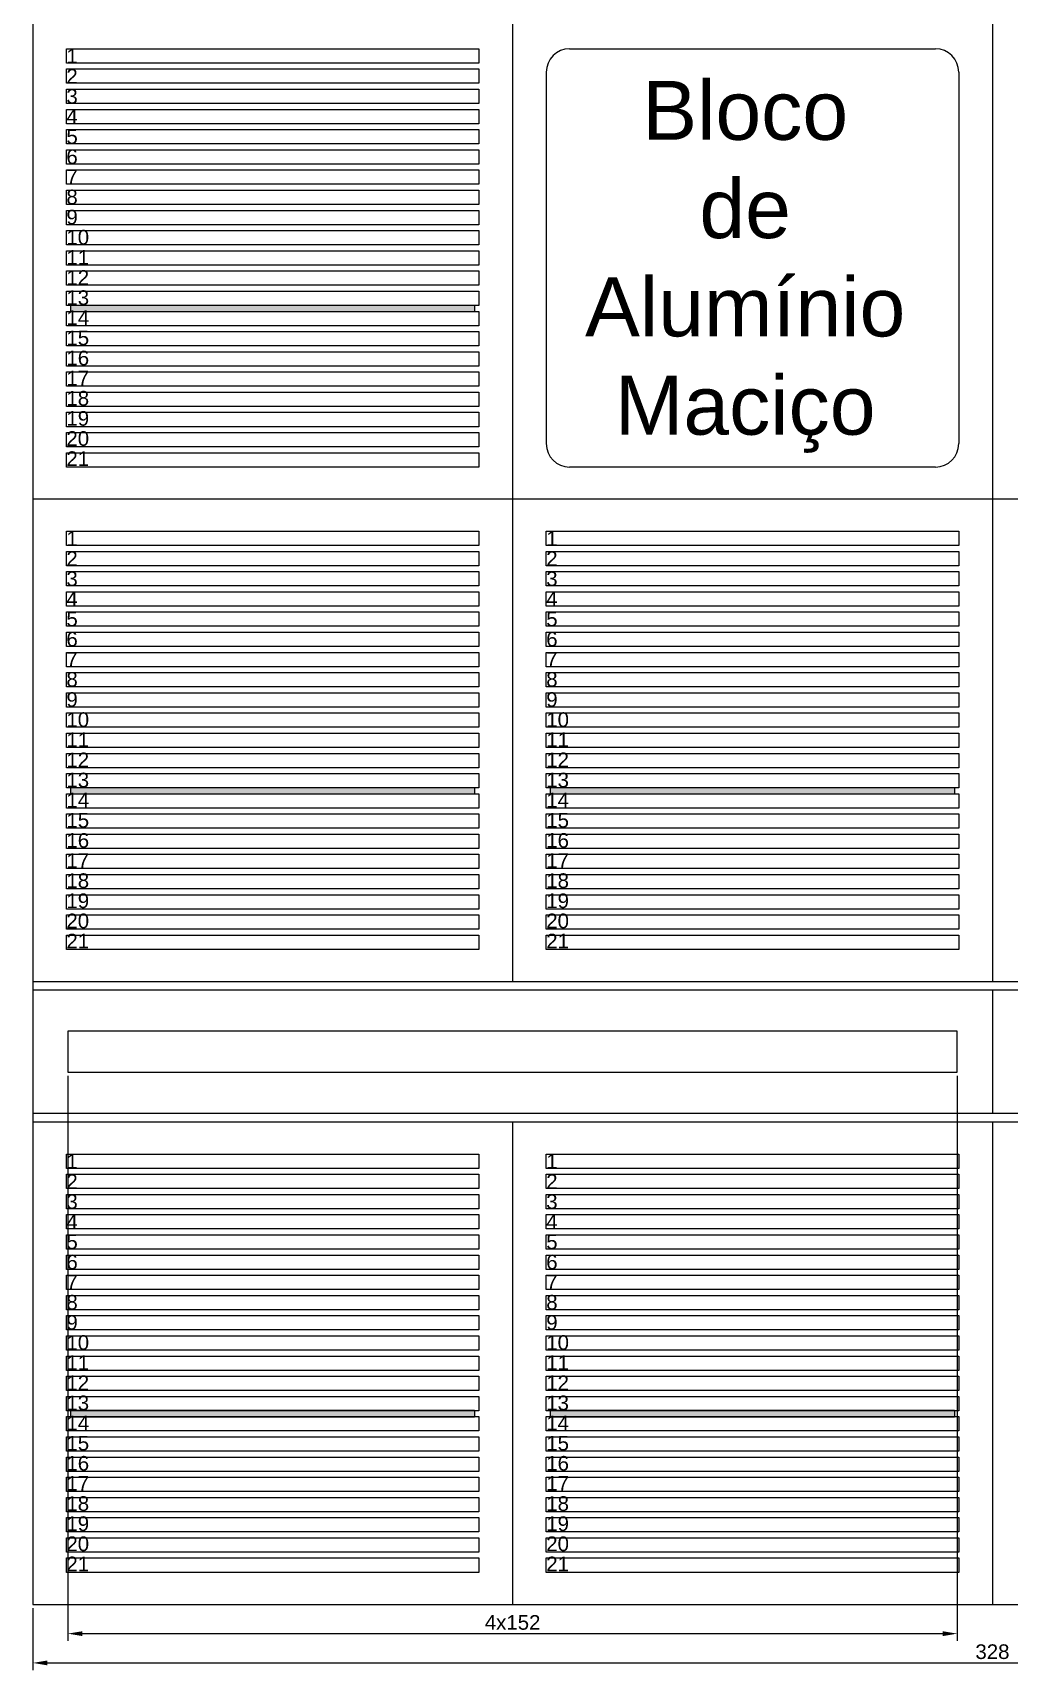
# Model space of a CAD drawing. Header units: millimetres. Extents: x 2871 to 3224, y 1116 to 1605.
# Drawn here: x 2884.4 to 3051.2, y 1115.5 to 1395.2 of the extents above; entities that cross this region are included whole.
import ezdxf

# ---------------------------------------------------------------- set-up
doc = ezdxf.new("R2010")
doc.units = ezdxf.units.MM
doc.styles.get("Standard").update_dxf_attribs({"font": 'arial.ttf'})
doc.dimstyles.new('ISO-25', dxfattribs={"dimtxt": 2.5, "dimasz": 2.5, "dimexe": 1.25, "dimexo": 0.625, "dimtad": 1, "dimtxsty": 'Standard', "dimcen": 2.5, "dimadec": 0, "dimazin": 0, "dimtfac": 1, "dimtmove": 0, "dimatfit": 3, "dimfxl": 1, "dimarcsym": 0})

# ---------------------------------------------------------------- blocks, each defined once
blk = doc.blocks.new('*D20')
at = {"color": 0, "lineweight": -2, "transparency": 16777216}
for p, q in [((2890.36, 1217.04), (2890.36, 1120.52)), ((3042.36, 1217.04), (3042.36, 1120.52)), ((2892.86, 1121.77), (3039.86, 1121.77))]:
    blk.add_line(p, q, dxfattribs=at)
at = {"color": 0, "transparency": 16777216}
for points in [[(2892.86, 1122.18), (2892.86, 1121.35), (2890.36, 1121.77)], [(3039.86, 1122.18), (3039.86, 1121.35), (3042.36, 1121.77)]]:
    blk.add_solid(points, dxfattribs=at)
at = {"layer": 'Defpoints', "color": 0, "transparency": 16777216}
for p in [(2890.36, 1217.67), (3042.36, 1217.67), (3042.36, 1121.77)]:
    blk.add_point(p, dxfattribs=at)
at = {"color": 0, "transparency": 16777216, "insert": (2966.36, 1123.67), "char_height": 2.5, "attachment_point": 5}
blk.add_mtext('4x152', dxfattribs=at)
blk = doc.blocks.new('*D21')
at = {"color": 0, "lineweight": -2, "transparency": 16777216}
for p, q in [((2884.36, 1126.14), (2884.36, 1115.52)), ((3212.36, 1126.14), (3212.36, 1115.52)), ((2886.86, 1116.77), (3209.86, 1116.77))]:
    blk.add_line(p, q, dxfattribs=at)
at = {"color": 0, "transparency": 16777216}
for points in [[(2886.86, 1117.18), (2886.86, 1116.35), (2884.36, 1116.77)], [(3209.86, 1117.18), (3209.86, 1116.35), (3212.36, 1116.77)]]:
    blk.add_solid(points, dxfattribs=at)
at = {"layer": 'Defpoints', "color": 0, "transparency": 16777216}
for p in [(2884.36, 1126.77), (3212.36, 1126.77), (3212.36, 1116.77)]:
    blk.add_point(p, dxfattribs=at)
at = {"color": 0, "transparency": 16777216, "insert": (3048.36, 1118.67), "char_height": 2.5, "attachment_point": 5}
blk.add_mtext('328', dxfattribs=at)

msp = doc.modelspace()

# ---------------------------------------------------------------- hatches: boundary and pattern name
h = msp.add_hatch(color=6)
h.dxf.hatch_style = 1
h.paths.add_polyline_path([(2959.86, 1348.64), (2890.86, 1348.64), (2890.86, 1347.64), (2959.86, 1347.64)])
h.paths.add_polyline_path([(2959.86, 1348.715), (2890.86, 1348.715), (2890.86, 1348.64), (2959.86, 1348.64)])
h.paths.add_polyline_path([(2959.86, 1347.64), (2890.86, 1347.64), (2890.86, 1347.565), (2959.86, 1347.565)])
h = msp.add_hatch(color=6)
h.dxf.hatch_style = 1
h.paths.add_polyline_path([(2959.86, 1266.24), (2890.86, 1266.24), (2890.86, 1265.24), (2959.86, 1265.24)])
h.paths.add_polyline_path([(2959.86, 1266.315), (2890.86, 1266.315), (2890.86, 1266.24), (2959.86, 1266.24)])
h.paths.add_polyline_path([(2959.86, 1265.24), (2890.86, 1265.24), (2890.86, 1265.165), (2959.86, 1265.165)])
h = msp.add_hatch(color=6)
h.dxf.hatch_style = 1
h.paths.add_polyline_path([(3041.86, 1266.24), (2972.86, 1266.24), (2972.86, 1265.24), (3041.86, 1265.24)])
h.paths.add_polyline_path([(3041.86, 1266.315), (2972.86, 1266.315), (2972.86, 1266.24), (3041.86, 1266.24)])
h.paths.add_polyline_path([(3041.86, 1265.24), (2972.86, 1265.24), (2972.86, 1265.165), (3041.86, 1265.165)])
h = msp.add_hatch(color=6)
h.dxf.hatch_style = 1
h.paths.add_polyline_path([(2959.86, 1159.84), (2890.86, 1159.84), (2890.86, 1158.84), (2959.86, 1158.84)])
h.paths.add_polyline_path([(2959.86, 1159.915), (2890.86, 1159.915), (2890.86, 1159.84), (2959.86, 1159.84)])
h.paths.add_polyline_path([(2959.86, 1158.84), (2890.86, 1158.84), (2890.86, 1158.765), (2959.86, 1158.765)])
h = msp.add_hatch(color=6)
h.dxf.hatch_style = 1
h.paths.add_polyline_path([(3041.86, 1159.84), (2972.86, 1159.84), (2972.86, 1158.84), (3041.86, 1158.84)])
h.paths.add_polyline_path([(3041.86, 1159.915), (2972.86, 1159.915), (2972.86, 1159.84), (3041.86, 1159.84)])
h.paths.add_polyline_path([(3041.86, 1158.84), (2972.86, 1158.84), (2972.86, 1158.765), (3041.86, 1158.765)])

# ---------------------------------------------------------------- linework, layer by layer
at = {"color": 7}
for p, q in [((2884.36, 1586.765), (2884.36, 1126.765)), ((2966.36, 1480.365), (2966.36, 1233.165)), ((3048.36, 1480.365), (3048.36, 1233.165)), ((2972.11, 1388.49), (2972.11, 1325.04)), ((3212.36, 1315.565), (2884.36, 1315.565)), ((2884.36, 1233.165), (3212.36, 1233.165)), ((3212.36, 1231.665), (2884.36, 1231.665)), ((3048.36, 1231.665), (3048.36, 1210.665)), ((2884.36, 1210.665), (3212.36, 1210.665)), ((3212.36, 1209.165), (2884.36, 1209.165)), ((2966.36, 1209.165), (2966.36, 1126.765)), ((3048.36, 1209.165), (3048.36, 1126.765)), ((2884.36, 1126.765), (3212.36, 1126.765))]:
    msp.add_line(p, q, dxfattribs=at)
for p, q in [((2890.11, 1392.49), (2960.61, 1392.49)), ((2890.11, 1390.04), (2890.11, 1392.49)), ((2960.61, 1392.49), (2960.61, 1390.04)), ((2976.11, 1392.49), (3038.61, 1392.49)), ((2960.61, 1390.04), (2890.11, 1390.04)), ((2890.11, 1389.04), (2960.61, 1389.04)), ((2890.11, 1386.59), (2890.11, 1389.04)), ((2960.61, 1389.04), (2960.61, 1386.59)), ((3042.61, 1388.49), (3042.61, 1325.04)), ((2960.61, 1386.59), (2890.11, 1386.59)), ((2890.11, 1385.59), (2960.61, 1385.59)), ((2890.11, 1383.14), (2890.11, 1385.59)), ((2960.61, 1385.59), (2960.61, 1383.14)), ((2960.61, 1383.14), (2890.11, 1383.14)), ((2890.11, 1382.14), (2960.61, 1382.14)), ((2890.11, 1379.69), (2890.11, 1382.14)), ((2960.61, 1382.14), (2960.61, 1379.69)), ((2960.61, 1379.69), (2890.11, 1379.69)), ((2890.11, 1378.69), (2960.61, 1378.69)), ((2890.11, 1376.24), (2890.11, 1378.69)), ((2960.61, 1376.24), (2890.11, 1376.24)), ((2960.61, 1378.69), (2960.61, 1376.24)), ((2890.11, 1375.24), (2960.61, 1375.24)), ((2890.11, 1372.79), (2890.11, 1375.24)), ((2960.61, 1375.24), (2960.61, 1372.79)), ((2960.61, 1372.79), (2890.11, 1372.79)), ((2890.11, 1371.79), (2960.61, 1371.79)), ((2890.11, 1369.34), (2890.11, 1371.79)), ((2960.61, 1371.79), (2960.61, 1369.34)), ((2960.61, 1369.34), (2890.11, 1369.34)), ((2890.11, 1368.34), (2960.61, 1368.34)), ((2890.11, 1365.89), (2890.11, 1368.34)), ((2960.61, 1368.34), (2960.61, 1365.89)), ((2960.61, 1365.89), (2890.11, 1365.89)), ((2890.11, 1364.89), (2960.61, 1364.89)), ((2890.11, 1362.44), (2890.11, 1364.89)), ((2960.61, 1362.44), (2890.11, 1362.44)), ((2960.61, 1364.89), (2960.61, 1362.44)), ((2890.11, 1361.44), (2960.61, 1361.44)), ((2890.11, 1358.99), (2890.11, 1361.44)), ((2960.61, 1361.44), (2960.61, 1358.99)), ((2960.61, 1358.99), (2890.11, 1358.99)), ((2890.11, 1357.99), (2960.61, 1357.99)), ((2890.11, 1355.54), (2890.11, 1357.99)), ((2960.61, 1357.99), (2960.61, 1355.54)), ((2960.61, 1355.54), (2890.11, 1355.54)), ((2890.11, 1354.54), (2960.61, 1354.54)), ((2890.11, 1352.09), (2890.11, 1354.54)), ((2960.61, 1354.54), (2960.61, 1352.09)), ((2960.61, 1352.09), (2890.11, 1352.09)), ((2890.11, 1351.09), (2960.61, 1351.09)), ((2890.11, 1348.64), (2890.11, 1351.09)), ((2960.61, 1351.09), (2960.61, 1348.64)), ((2960.61, 1348.64), (2890.11, 1348.64)), ((2890.11, 1347.64), (2960.61, 1347.64)), ((2890.11, 1345.19), (2890.11, 1347.64)), ((2960.61, 1347.64), (2960.61, 1345.19)), ((2960.61, 1345.19), (2890.11, 1345.19)), ((2890.11, 1344.19), (2960.61, 1344.19)), ((2890.11, 1341.74), (2890.11, 1344.19)), ((2960.61, 1344.19), (2960.61, 1341.74)), ((2960.61, 1341.74), (2890.11, 1341.74)), ((2890.11, 1340.74), (2960.61, 1340.74)), ((2890.11, 1338.29), (2890.11, 1340.74)), ((2960.61, 1340.74), (2960.61, 1338.29)), ((2960.61, 1338.29), (2890.11, 1338.29)), ((2890.11, 1337.29), (2960.61, 1337.29)), ((2890.11, 1334.84), (2890.11, 1337.29)), ((2960.61, 1337.29), (2960.61, 1334.84)), ((2960.61, 1334.84), (2890.11, 1334.84)), ((2890.11, 1333.84), (2960.61, 1333.84)), ((2890.11, 1331.39), (2890.11, 1333.84)), ((2960.61, 1333.84), (2960.61, 1331.39)), ((2960.61, 1331.39), (2890.11, 1331.39)), ((2890.11, 1330.39), (2960.61, 1330.39)), ((2890.11, 1327.94), (2890.11, 1330.39)), ((2960.61, 1330.39), (2960.61, 1327.94)), ((2960.61, 1327.94), (2890.11, 1327.94)), ((2890.11, 1326.94), (2960.61, 1326.94)), ((2890.11, 1324.49), (2890.11, 1326.94)), ((2960.61, 1326.94), (2960.61, 1324.49)), ((2960.61, 1324.49), (2890.11, 1324.49)), ((2890.11, 1323.49), (2960.61, 1323.49)), ((2890.11, 1321.04), (2890.11, 1323.49)), ((2960.61, 1323.49), (2960.61, 1321.04)), ((2960.61, 1321.04), (2890.11, 1321.04)), ((3038.61, 1321.04), (2976.11, 1321.04)), ((2890.11, 1310.09), (2960.61, 1310.09)), ((2890.11, 1307.64), (2890.11, 1310.09)), ((2960.61, 1310.09), (2960.61, 1307.64)), ((2972.11, 1310.09), (3042.61, 1310.09)), ((2972.11, 1307.64), (2972.11, 1310.09)), ((3042.61, 1310.09), (3042.61, 1307.64)), ((2960.61, 1307.64), (2890.11, 1307.64)), ((2890.11, 1306.64), (2960.61, 1306.64)), ((2890.11, 1304.19), (2890.11, 1306.64)), ((2960.61, 1306.64), (2960.61, 1304.19)), ((3042.61, 1307.64), (2972.11, 1307.64)), ((2972.11, 1306.64), (3042.61, 1306.64)), ((2972.11, 1304.19), (2972.11, 1306.64)), ((3042.61, 1306.64), (3042.61, 1304.19)), ((2960.61, 1304.19), (2890.11, 1304.19)), ((3042.61, 1304.19), (2972.11, 1304.19)), ((2890.11, 1303.19), (2960.61, 1303.19)), ((2890.11, 1300.74), (2890.11, 1303.19)), ((2960.61, 1300.74), (2890.11, 1300.74)), ((2960.61, 1303.19), (2960.61, 1300.74)), ((2972.11, 1303.19), (3042.61, 1303.19)), ((2972.11, 1300.74), (2972.11, 1303.19)), ((3042.61, 1300.74), (2972.11, 1300.74)), ((3042.61, 1303.19), (3042.61, 1300.74)), ((2890.11, 1299.74), (2960.61, 1299.74)), ((2890.11, 1297.29), (2890.11, 1299.74)), ((2960.61, 1299.74), (2960.61, 1297.29)), ((2972.11, 1299.74), (3042.61, 1299.74)), ((2972.11, 1297.29), (2972.11, 1299.74)), ((3042.61, 1299.74), (3042.61, 1297.29)), ((2960.61, 1297.29), (2890.11, 1297.29)), ((2890.11, 1296.29), (2960.61, 1296.29)), ((2890.11, 1293.84), (2890.11, 1296.29)), ((2960.61, 1296.29), (2960.61, 1293.84)), ((3042.61, 1297.29), (2972.11, 1297.29)), ((2972.11, 1296.29), (3042.61, 1296.29)), ((2972.11, 1293.84), (2972.11, 1296.29)), ((3042.61, 1296.29), (3042.61, 1293.84)), ((2960.61, 1293.84), (2890.11, 1293.84)), ((2890.11, 1292.84), (2960.61, 1292.84)), ((2890.11, 1290.39), (2890.11, 1292.84)), ((2960.61, 1292.84), (2960.61, 1290.39)), ((3042.61, 1293.84), (2972.11, 1293.84)), ((2972.11, 1292.84), (3042.61, 1292.84)), ((2972.11, 1290.39), (2972.11, 1292.84)), ((3042.61, 1292.84), (3042.61, 1290.39)), ((2960.61, 1290.39), (2890.11, 1290.39)), ((3042.61, 1290.39), (2972.11, 1290.39)), ((2890.11, 1289.39), (2960.61, 1289.39)), ((2890.11, 1286.94), (2890.11, 1289.39)), ((2960.61, 1286.94), (2890.11, 1286.94)), ((2960.61, 1289.39), (2960.61, 1286.94)), ((2972.11, 1289.39), (3042.61, 1289.39)), ((2972.11, 1286.94), (2972.11, 1289.39)), ((3042.61, 1286.94), (2972.11, 1286.94)), ((3042.61, 1289.39), (3042.61, 1286.94)), ((2890.11, 1285.94), (2960.61, 1285.94)), ((2890.11, 1283.49), (2890.11, 1285.94)), ((2960.61, 1285.94), (2960.61, 1283.49)), ((2972.11, 1285.94), (3042.61, 1285.94)), ((2972.11, 1283.49), (2972.11, 1285.94)), ((3042.61, 1285.94), (3042.61, 1283.49)), ((2960.61, 1283.49), (2890.11, 1283.49)), ((2890.11, 1282.49), (2960.61, 1282.49)), ((2890.11, 1280.04), (2890.11, 1282.49)), ((2960.61, 1282.49), (2960.61, 1280.04)), ((3042.61, 1283.49), (2972.11, 1283.49)), ((2972.11, 1282.49), (3042.61, 1282.49)), ((2972.11, 1280.04), (2972.11, 1282.49)), ((3042.61, 1282.49), (3042.61, 1280.04)), ((2960.61, 1280.04), (2890.11, 1280.04)), ((2890.11, 1279.04), (2960.61, 1279.04)), ((2890.11, 1276.59), (2890.11, 1279.04)), ((2960.61, 1279.04), (2960.61, 1276.59)), ((3042.61, 1280.04), (2972.11, 1280.04)), ((2972.11, 1279.04), (3042.61, 1279.04)), ((2972.11, 1276.59), (2972.11, 1279.04)), ((3042.61, 1279.04), (3042.61, 1276.59)), ((2960.61, 1276.59), (2890.11, 1276.59)), ((2890.11, 1275.59), (2960.61, 1275.59)), ((2890.11, 1273.14), (2890.11, 1275.59)), ((2960.61, 1275.59), (2960.61, 1273.14)), ((3042.61, 1276.59), (2972.11, 1276.59)), ((2972.11, 1275.59), (3042.61, 1275.59)), ((2972.11, 1273.14), (2972.11, 1275.59)), ((3042.61, 1275.59), (3042.61, 1273.14)), ((2960.61, 1273.14), (2890.11, 1273.14)), ((3042.61, 1273.14), (2972.11, 1273.14)), ((2890.11, 1272.14), (2960.61, 1272.14)), ((2890.11, 1269.69), (2890.11, 1272.14)), ((2960.61, 1272.14), (2960.61, 1269.69)), ((2972.11, 1272.14), (3042.61, 1272.14)), ((2972.11, 1269.69), (2972.11, 1272.14)), ((3042.61, 1272.14), (3042.61, 1269.69)), ((2960.61, 1269.69), (2890.11, 1269.69)), ((2890.11, 1268.69), (2960.61, 1268.69)), ((2890.11, 1266.24), (2890.11, 1268.69)), ((2960.61, 1268.69), (2960.61, 1266.24)), ((3042.61, 1269.69), (2972.11, 1269.69)), ((2972.11, 1268.69), (3042.61, 1268.69)), ((2972.11, 1266.24), (2972.11, 1268.69)), ((3042.61, 1268.69), (3042.61, 1266.24)), ((2960.61, 1266.24), (2890.11, 1266.24)), ((2890.11, 1265.24), (2960.61, 1265.24)), ((2890.11, 1262.79), (2890.11, 1265.24)), ((2960.61, 1265.24), (2960.61, 1262.79)), ((3042.61, 1266.24), (2972.11, 1266.24)), ((2972.11, 1265.24), (3042.61, 1265.24)), ((2972.11, 1262.79), (2972.11, 1265.24)), ((3042.61, 1265.24), (3042.61, 1262.79)), ((2960.61, 1262.79), (2890.11, 1262.79)), ((2890.11, 1261.79), (2960.61, 1261.79)), ((2890.11, 1259.34), (2890.11, 1261.79)), ((2960.61, 1261.79), (2960.61, 1259.34)), ((3042.61, 1262.79), (2972.11, 1262.79)), ((2972.11, 1261.79), (3042.61, 1261.79)), ((2972.11, 1259.34), (2972.11, 1261.79)), ((3042.61, 1261.79), (3042.61, 1259.34)), ((2960.61, 1259.34), (2890.11, 1259.34)), ((3042.61, 1259.34), (2972.11, 1259.34)), ((2890.11, 1258.34), (2960.61, 1258.34)), ((2890.11, 1255.89), (2890.11, 1258.34)), ((2960.61, 1258.34), (2960.61, 1255.89)), ((2972.11, 1258.34), (3042.61, 1258.34)), ((2972.11, 1255.89), (2972.11, 1258.34)), ((3042.61, 1258.34), (3042.61, 1255.89)), ((2960.61, 1255.89), (2890.11, 1255.89)), ((2890.11, 1254.89), (2960.61, 1254.89)), ((2890.11, 1252.44), (2890.11, 1254.89)), ((2960.61, 1254.89), (2960.61, 1252.44)), ((3042.61, 1255.89), (2972.11, 1255.89)), ((2972.11, 1254.89), (3042.61, 1254.89)), ((2972.11, 1252.44), (2972.11, 1254.89)), ((3042.61, 1254.89), (3042.61, 1252.44)), ((2960.61, 1252.44), (2890.11, 1252.44)), ((2890.11, 1251.44), (2960.61, 1251.44)), ((2890.11, 1248.99), (2890.11, 1251.44)), ((2960.61, 1251.44), (2960.61, 1248.99)), ((3042.61, 1252.44), (2972.11, 1252.44)), ((2972.11, 1251.44), (3042.61, 1251.44)), ((2972.11, 1248.99), (2972.11, 1251.44)), ((3042.61, 1251.44), (3042.61, 1248.99)), ((2960.61, 1248.99), (2890.11, 1248.99)), ((2890.11, 1247.99), (2960.61, 1247.99)), ((2890.11, 1245.54), (2890.11, 1247.99)), ((2960.61, 1247.99), (2960.61, 1245.54)), ((3042.61, 1248.99), (2972.11, 1248.99)), ((2972.11, 1247.99), (3042.61, 1247.99)), ((2972.11, 1245.54), (2972.11, 1247.99)), ((3042.61, 1247.99), (3042.61, 1245.54)), ((2960.61, 1245.54), (2890.11, 1245.54)), ((3042.61, 1245.54), (2972.11, 1245.54)), ((2890.11, 1244.54), (2960.61, 1244.54)), ((2890.11, 1242.09), (2890.11, 1244.54)), ((2960.61, 1242.09), (2890.11, 1242.09)), ((2960.61, 1244.54), (2960.61, 1242.09)), ((2972.11, 1244.54), (3042.61, 1244.54)), ((2972.11, 1242.09), (2972.11, 1244.54)), ((3042.61, 1242.09), (2972.11, 1242.09)), ((3042.61, 1244.54), (3042.61, 1242.09)), ((2890.11, 1241.09), (2960.61, 1241.09)), ((2890.11, 1238.64), (2890.11, 1241.09)), ((2960.61, 1241.09), (2960.61, 1238.64)), ((2972.11, 1241.09), (3042.61, 1241.09)), ((2972.11, 1238.64), (2972.11, 1241.09)), ((3042.61, 1241.09), (3042.61, 1238.64)), ((2960.61, 1238.64), (2890.11, 1238.64)), ((3042.61, 1238.64), (2972.11, 1238.64)), ((2890.11, 1203.69), (2960.61, 1203.69)), ((2890.11, 1201.24), (2890.11, 1203.69)), ((2960.61, 1203.69), (2960.61, 1201.24)), ((2972.11, 1203.69), (3042.61, 1203.69)), ((2972.11, 1201.24), (2972.11, 1203.69)), ((3042.61, 1203.69), (3042.61, 1201.24)), ((2960.61, 1201.24), (2890.11, 1201.24)), ((2890.11, 1200.24), (2960.61, 1200.24)), ((2890.11, 1197.79), (2890.11, 1200.24)), ((2960.61, 1200.24), (2960.61, 1197.79)), ((3042.61, 1201.24), (2972.11, 1201.24)), ((2972.11, 1200.24), (3042.61, 1200.24)), ((2972.11, 1197.79), (2972.11, 1200.24)), ((3042.61, 1200.24), (3042.61, 1197.79)), ((2960.61, 1197.79), (2890.11, 1197.79)), ((3042.61, 1197.79), (2972.11, 1197.79)), ((2890.11, 1196.79), (2960.61, 1196.79)), ((2890.11, 1194.34), (2890.11, 1196.79)), ((2960.61, 1196.79), (2960.61, 1194.34)), ((2972.11, 1196.79), (3042.61, 1196.79)), ((2972.11, 1194.34), (2972.11, 1196.79)), ((3042.61, 1196.79), (3042.61, 1194.34)), ((2960.61, 1194.34), (2890.11, 1194.34)), ((2890.11, 1193.34), (2960.61, 1193.34)), ((2890.11, 1190.89), (2890.11, 1193.34)), ((2960.61, 1193.34), (2960.61, 1190.89)), ((3042.61, 1194.34), (2972.11, 1194.34)), ((2972.11, 1193.34), (3042.61, 1193.34)), ((2972.11, 1190.89), (2972.11, 1193.34)), ((3042.61, 1193.34), (3042.61, 1190.89)), ((2960.61, 1190.89), (2890.11, 1190.89)), ((2890.11, 1189.89), (2960.61, 1189.89)), ((2890.11, 1187.44), (2890.11, 1189.89)), ((2960.61, 1189.89), (2960.61, 1187.44)), ((3042.61, 1190.89), (2972.11, 1190.89)), ((2972.11, 1189.89), (3042.61, 1189.89)), ((2972.11, 1187.44), (2972.11, 1189.89)), ((3042.61, 1189.89), (3042.61, 1187.44)), ((2960.61, 1187.44), (2890.11, 1187.44)), ((2890.11, 1186.44), (2960.61, 1186.44)), ((2890.11, 1183.99), (2890.11, 1186.44)), ((2960.61, 1186.44), (2960.61, 1183.99)), ((3042.61, 1187.44), (2972.11, 1187.44)), ((2972.11, 1186.44), (3042.61, 1186.44)), ((2972.11, 1183.99), (2972.11, 1186.44)), ((3042.61, 1186.44), (3042.61, 1183.99)), ((2960.61, 1183.99), (2890.11, 1183.99)), ((3042.61, 1183.99), (2972.11, 1183.99)), ((2890.11, 1182.99), (2960.61, 1182.99)), ((2890.11, 1180.54), (2890.11, 1182.99)), ((2960.61, 1180.54), (2890.11, 1180.54)), ((2960.61, 1182.99), (2960.61, 1180.54)), ((2972.11, 1182.99), (3042.61, 1182.99)), ((2972.11, 1180.54), (2972.11, 1182.99)), ((3042.61, 1180.54), (2972.11, 1180.54)), ((3042.61, 1182.99), (3042.61, 1180.54)), ((2890.11, 1179.54), (2960.61, 1179.54)), ((2890.11, 1177.09), (2890.11, 1179.54)), ((2960.61, 1179.54), (2960.61, 1177.09)), ((2972.11, 1179.54), (3042.61, 1179.54)), ((2972.11, 1177.09), (2972.11, 1179.54)), ((3042.61, 1179.54), (3042.61, 1177.09)), ((2960.61, 1177.09), (2890.11, 1177.09)), ((2890.11, 1176.09), (2960.61, 1176.09)), ((2890.11, 1173.64), (2890.11, 1176.09)), ((2960.61, 1176.09), (2960.61, 1173.64)), ((3042.61, 1177.09), (2972.11, 1177.09)), ((2972.11, 1176.09), (3042.61, 1176.09)), ((2972.11, 1173.64), (2972.11, 1176.09)), ((3042.61, 1176.09), (3042.61, 1173.64)), ((2960.61, 1173.64), (2890.11, 1173.64)), ((2890.11, 1172.64), (2960.61, 1172.64)), ((2890.11, 1170.19), (2890.11, 1172.64)), ((2960.61, 1172.64), (2960.61, 1170.19)), ((3042.61, 1173.64), (2972.11, 1173.64)), ((2972.11, 1172.64), (3042.61, 1172.64)), ((2972.11, 1170.19), (2972.11, 1172.64)), ((3042.61, 1172.64), (3042.61, 1170.19)), ((2960.61, 1170.19), (2890.11, 1170.19)), ((3042.61, 1170.19), (2972.11, 1170.19)), ((2890.11, 1169.19), (2960.61, 1169.19)), ((2890.11, 1166.74), (2890.11, 1169.19)), ((2960.61, 1166.74), (2890.11, 1166.74)), ((2960.61, 1169.19), (2960.61, 1166.74)), ((2972.11, 1169.19), (3042.61, 1169.19)), ((2972.11, 1166.74), (2972.11, 1169.19)), ((3042.61, 1166.74), (2972.11, 1166.74)), ((3042.61, 1169.19), (3042.61, 1166.74)), ((2890.11, 1165.74), (2960.61, 1165.74)), ((2890.11, 1163.29), (2890.11, 1165.74)), ((2960.61, 1165.74), (2960.61, 1163.29)), ((2972.11, 1165.74), (3042.61, 1165.74)), ((2972.11, 1163.29), (2972.11, 1165.74)), ((3042.61, 1165.74), (3042.61, 1163.29)), ((2960.61, 1163.29), (2890.11, 1163.29)), ((2890.11, 1162.29), (2960.61, 1162.29)), ((2890.11, 1159.84), (2890.11, 1162.29)), ((2960.61, 1162.29), (2960.61, 1159.84)), ((3042.61, 1163.29), (2972.11, 1163.29)), ((2972.11, 1162.29), (3042.61, 1162.29)), ((2972.11, 1159.84), (2972.11, 1162.29)), ((3042.61, 1162.29), (3042.61, 1159.84)), ((2960.61, 1159.84), (2890.11, 1159.84)), ((2890.11, 1158.84), (2960.61, 1158.84)), ((2890.11, 1156.39), (2890.11, 1158.84)), ((2960.61, 1158.84), (2960.61, 1156.39)), ((3042.61, 1159.84), (2972.11, 1159.84)), ((2972.11, 1158.84), (3042.61, 1158.84)), ((2972.11, 1156.39), (2972.11, 1158.84)), ((3042.61, 1158.84), (3042.61, 1156.39)), ((2960.61, 1156.39), (2890.11, 1156.39)), ((2890.11, 1155.39), (2960.61, 1155.39)), ((2890.11, 1152.94), (2890.11, 1155.39)), ((2960.61, 1155.39), (2960.61, 1152.94)), ((3042.61, 1156.39), (2972.11, 1156.39)), ((2972.11, 1155.39), (3042.61, 1155.39)), ((2972.11, 1152.94), (2972.11, 1155.39)), ((3042.61, 1155.39), (3042.61, 1152.94)), ((2960.61, 1152.94), (2890.11, 1152.94)), ((3042.61, 1152.94), (2972.11, 1152.94)), ((2890.11, 1151.94), (2960.61, 1151.94)), ((2890.11, 1149.49), (2890.11, 1151.94)), ((2960.61, 1151.94), (2960.61, 1149.49)), ((2972.11, 1151.94), (3042.61, 1151.94)), ((2972.11, 1149.49), (2972.11, 1151.94)), ((3042.61, 1151.94), (3042.61, 1149.49)), ((2960.61, 1149.49), (2890.11, 1149.49)), ((2890.11, 1148.49), (2960.61, 1148.49)), ((2890.11, 1146.04), (2890.11, 1148.49)), ((2960.61, 1148.49), (2960.61, 1146.04)), ((3042.61, 1149.49), (2972.11, 1149.49)), ((2972.11, 1148.49), (3042.61, 1148.49)), ((2972.11, 1146.04), (2972.11, 1148.49)), ((3042.61, 1148.49), (3042.61, 1146.04)), ((2960.61, 1146.04), (2890.11, 1146.04)), ((2890.11, 1145.04), (2960.61, 1145.04)), ((2890.11, 1142.59), (2890.11, 1145.04)), ((2960.61, 1145.04), (2960.61, 1142.59)), ((3042.61, 1146.04), (2972.11, 1146.04)), ((2972.11, 1145.04), (3042.61, 1145.04)), ((2972.11, 1142.59), (2972.11, 1145.04)), ((3042.61, 1145.04), (3042.61, 1142.59)), ((2960.61, 1142.59), (2890.11, 1142.59)), ((2890.11, 1141.59), (2960.61, 1141.59)), ((2890.11, 1139.14), (2890.11, 1141.59)), ((2960.61, 1141.59), (2960.61, 1139.14)), ((3042.61, 1142.59), (2972.11, 1142.59)), ((2972.11, 1141.59), (3042.61, 1141.59)), ((2972.11, 1139.14), (2972.11, 1141.59)), ((3042.61, 1141.59), (3042.61, 1139.14)), ((2960.61, 1139.14), (2890.11, 1139.14)), ((3042.61, 1139.14), (2972.11, 1139.14)), ((2890.11, 1138.14), (2960.61, 1138.14)), ((2890.11, 1135.69), (2890.11, 1138.14)), ((2960.61, 1135.69), (2890.11, 1135.69)), ((2960.61, 1138.14), (2960.61, 1135.69)), ((2972.11, 1138.14), (3042.61, 1138.14)), ((2972.11, 1135.69), (2972.11, 1138.14)), ((3042.61, 1135.69), (2972.11, 1135.69)), ((3042.61, 1138.14), (3042.61, 1135.69)), ((2890.11, 1134.69), (2960.61, 1134.69)), ((2890.11, 1132.24), (2890.11, 1134.69)), ((2960.61, 1134.69), (2960.61, 1132.24)), ((2972.11, 1134.69), (3042.61, 1134.69)), ((2972.11, 1132.24), (2972.11, 1134.69)), ((3042.61, 1134.69), (3042.61, 1132.24)), ((2960.61, 1132.24), (2890.11, 1132.24)), ((3042.61, 1132.24), (2972.11, 1132.24))]:
    msp.add_line(p, q)
at = {"color": 6}
for points in [[(2959.86, 1347.565), (2890.86, 1347.565), (2890.86, 1348.715), (2959.86, 1348.715)], [(2959.86, 1265.165), (2890.86, 1265.165), (2890.86, 1266.315), (2959.86, 1266.315)], [(3041.86, 1265.165), (2972.86, 1265.165), (2972.86, 1266.315), (3041.86, 1266.315)], [(2959.86, 1158.765), (2890.86, 1158.765), (2890.86, 1159.915), (2959.86, 1159.915)], [(3041.86, 1158.765), (2972.86, 1158.765), (2972.86, 1159.915), (3041.86, 1159.915)]]:
    msp.add_lwpolyline(points, close=True, dxfattribs=at)
at = {"color": 7}
msp.add_lwpolyline([(2890.36, 1217.665), (3042.36, 1217.665), (3042.36, 1224.665), (2890.36, 1224.665)], close=True, dxfattribs=at)
for centre, start, end in [((2976.11, 1388.49), 90, 180), ((3038.61, 1388.49), 0, 90), ((2976.11, 1325.04), 180, 270), ((3038.61, 1325.04), 270, 0)]:
    msp.add_arc(centre, 4, start, end, dxfattribs=at)

# ---------------------------------------------------------------- texts
at = {"char_height": 2.5, "attachment_point": 1}
for insert in [(2890.11, 1392.49), (2890.11, 1310.09), (2972.11, 1310.09), (2890.11, 1203.69), (2972.11, 1203.69)]:
    msp.add_mtext_dynamic_manual_height_columns('\\pxsm0.825;1\\P2\\P3\\P4\\P5\\P6\\P7\\P8\\P9\\P10\\P11\\P12\\P13\\P14\\P15\\P16\\P17\\P18\\P19\\P20\\P21', width=12.72461, gutter_width=12.5, heights=[87.867], dxfattribs=dict(at, insert=insert))
at = {"color": 1, "insert": (2978.942, 1387.011), "char_height": 10.07202, "attachment_point": 1}
msp.add_mtext_dynamic_manual_height_columns('\\pxqc;{\\C7;Bloco\\P\\pt13;de\\P\\ptz;Alumínio\\PMaciço}', width=54.322, gutter_width=50.36, heights=[0], dxfattribs=at)

# ---------------------------------------------------------------- dimensions: what is measured, and where the dimension line sits
at = {"color": 1}
dim = msp.add_linear_dim(base=(3042.36, 1121.765), p1=(2890.36, 1217.665), p2=(3042.36, 1217.665), text='4x<>', dimstyle='ISO-25', dxfattribs=at)
dim.commit()
dim.dimension.update_dxf_attribs({"geometry": '*D20', "text_midpoint": (2966.36, 1123.667)})
dim = msp.add_linear_dim(base=(3212.36, 1116.765), p1=(2884.36, 1126.765), p2=(3212.36, 1126.765), dimstyle='ISO-25', dxfattribs=at)
dim.commit()
dim.dimension.update_dxf_attribs({"geometry": '*D21', "text_midpoint": (3048.36, 1118.668)})

doc.saveas('drawing.dxf')
